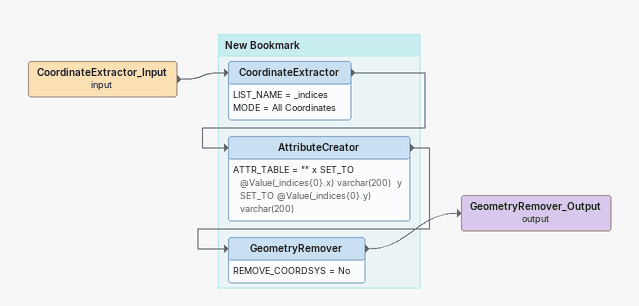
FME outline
CoordinateExtractor_Input (input)
    -> CoordinateExtractor
GeometryRemover_Output (output)

Bookmark: New Bookmark
CoordinateExtractor
    LIST_NAME = _indices
    MODE = All Coordinates
    -> AttributeCreator
AttributeCreator
    ATTR_TABLE = "" x SET_TO @Value(_indices{0}.x) varchar(200)  y SET_TO @Value(_indices{0}.y) varchar(200)
    -> GeometryRemover
GeometryRemover
    REMOVE_COORDSYS = No
    -> GeometryRemover_Output (output)
